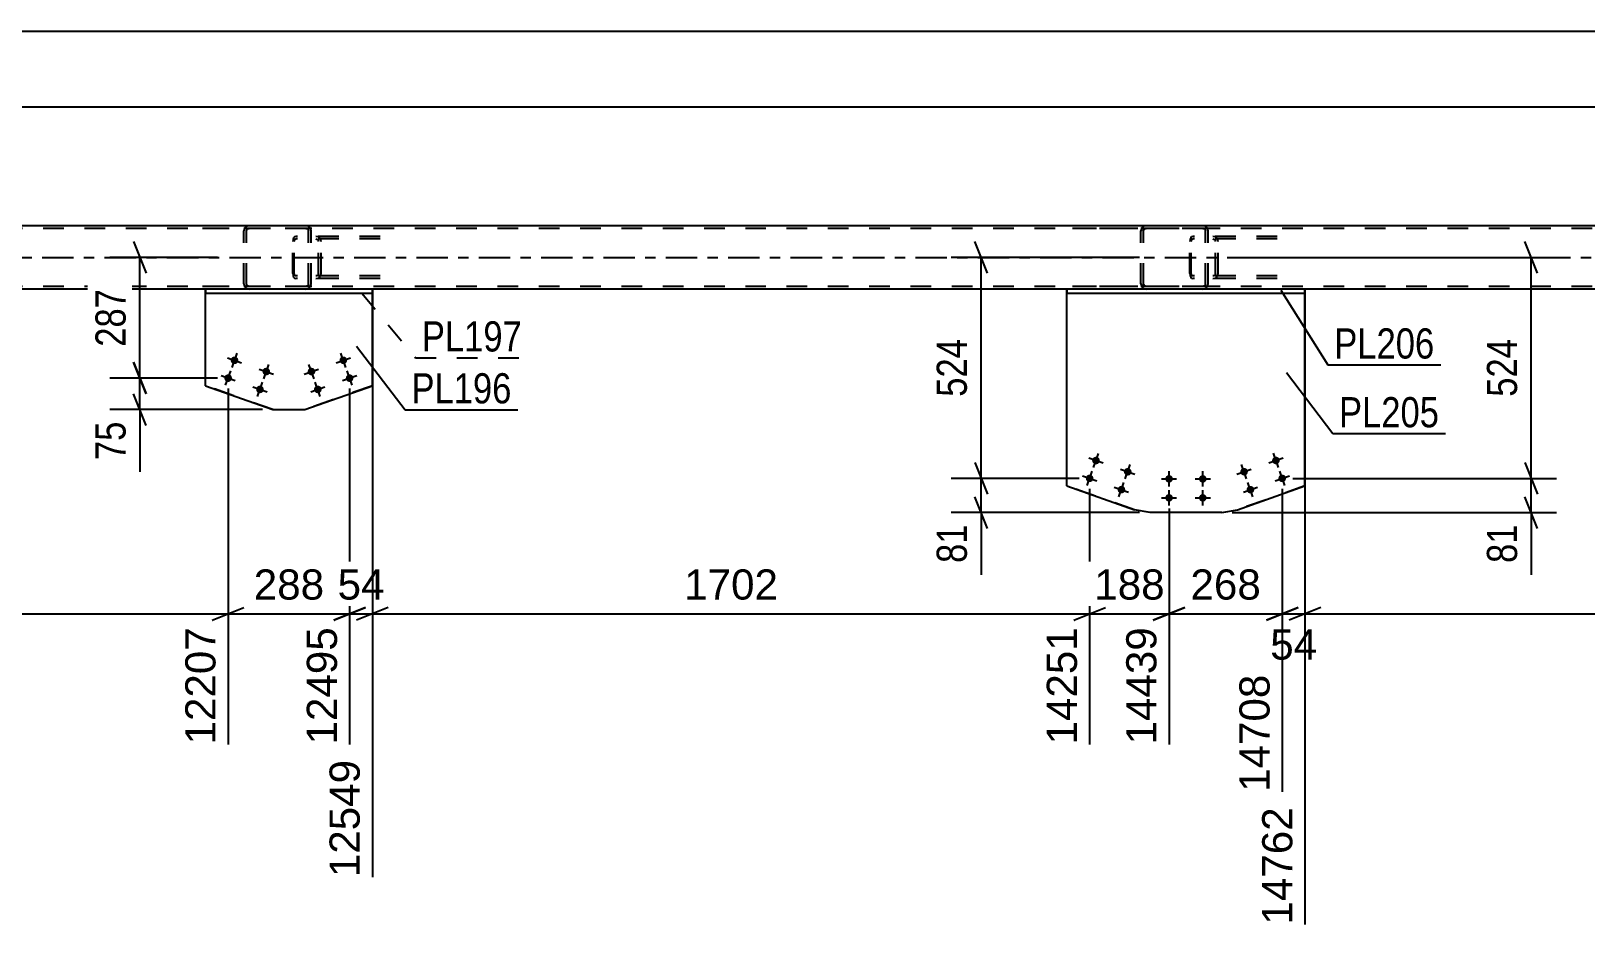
# Model space of a CAD drawing. Header units: millimetres. Extents: x -55 to 786, y -403 to 191.
# Drawn here: x 508.3 to 655.8, y -260.8 to -175.4 of the extents above; entities that cross this region are included whole.
import ezdxf

# ---------------------------------------------------------------- set-up
doc = ezdxf.new("R2010")
doc.units = ezdxf.units.MM
doc.linetypes.add('DXK_LINE_DOT2', pattern=[3.9198, 1.9599, -1.9599])
doc.linetypes.add('DXK_LINE_DOT3', pattern=[5.9187, 2.979, -0.9799, 0.9799, -0.9799])
doc.styles.add('Arial', font='ARIAL.TTF', dxfattribs={"height": 0.2})
doc.styles.add('Arial Narrow', font='ARIALN.TTF', dxfattribs={"height": 0.2})

# ---------------------------------------------------------------- blocks, each defined once
blk = doc.blocks.new('Part-318883748-5203 - 5178')
at = {"color": 2, "linetype": 'Continuous'}
for p, q in [((606.55, -218.59), (606.55, -200.29)), ((629.15, -218.59), (629.15, -200.29)), ((606.55, -218.59), (606.55, -218.59)), ((606.55, -218.59), (612.96, -220.86)), ((622.75, -220.86), (629.15, -218.59)), ((629.15, -218.59), (629.15, -218.59)), ((614.45, -221.12), (612.96, -220.86)), ((614.45, -221.12), (614.45, -221.12)), ((621.25, -221.12), (614.45, -221.12)), ((621.25, -221.12), (622.75, -220.86)), ((621.25, -221.12), (621.25, -221.12)), ((622.75, -220.86), (622.75, -220.86))]:
    blk.add_line(p, q, dxfattribs=at)
at = {"color": 7, "linetype": 'DXK_LINE_DOT2'}
for p, q in [((606.55, -200.29), (629.15, -200.29)), ((606.55, -218.59), (606.55, -200.29)), ((629.15, -200.29), (629.15, -218.59)), ((612.96, -220.86), (606.55, -218.59)), ((629.15, -218.59), (622.75, -220.86)), ((622.75, -220.86), (622.75, -220.86))]:
    blk.add_line(p, q, dxfattribs=at)
blk = doc.blocks.new('Bolt-318883748-5204 - 5178')
at = {"linetype": 'Continuous'}
for points in [[(527.92, -206.66), (527.91, -206.73), (527.88, -206.8), (527.85, -206.87), (527.8, -206.93), (527.74, -206.97), (527.67, -207), (527.59, -207.01), (527.52, -207.01), (527.44, -207), (527.38, -206.97), (527.31, -206.92), (527.26, -206.87), (527.23, -206.8), (527.2, -206.73), (527.2, -206.66), (527.2, -206.58), (527.23, -206.51), (527.27, -206.44), (527.32, -206.39), (527.38, -206.34), (527.45, -206.31), (527.52, -206.3), (527.6, -206.3), (527.67, -206.31), (527.74, -206.35), (527.8, -206.39), (527.85, -206.45), (527.89, -206.51), (527.91, -206.58)], [(527.31, -208.35), (527.31, -208.43), (527.28, -208.5), (527.25, -208.57), (527.19, -208.62), (527.13, -208.67), (527.06, -208.7), (526.99, -208.71), (526.92, -208.71), (526.84, -208.7), (526.77, -208.66), (526.71, -208.62), (526.66, -208.56), (526.63, -208.5), (526.6, -208.43), (526.59, -208.35), (526.6, -208.28), (526.63, -208.21), (526.66, -208.14), (526.71, -208.08), (526.78, -208.04), (526.84, -208.01), (526.92, -207.99), (526.99, -208), (527.07, -208.01), (527.14, -208.04), (527.2, -208.09), (527.25, -208.14), (527.28, -208.21), (527.31, -208.28)], [(530.93, -207.73), (530.92, -207.8), (530.9, -207.87), (530.86, -207.94), (530.81, -207.99), (530.75, -208.04), (530.68, -208.07), (530.61, -208.08), (530.53, -208.08), (530.46, -208.07), (530.39, -208.04), (530.33, -207.99), (530.28, -207.94), (530.24, -207.87), (530.22, -207.8), (530.21, -207.73), (530.22, -207.65), (530.24, -207.58), (530.28, -207.51), (530.33, -207.46), (530.39, -207.41), (530.46, -207.38), (530.54, -207.37), (530.61, -207.37), (530.68, -207.38), (530.75, -207.42), (530.81, -207.46), (530.86, -207.52), (530.9, -207.58), (530.92, -207.65)], [(530.33, -209.42), (530.32, -209.5), (530.3, -209.57), (530.26, -209.64), (530.21, -209.69), (530.15, -209.74), (530.08, -209.77), (530.01, -209.78), (529.93, -209.78), (529.86, -209.76), (529.79, -209.73), (529.73, -209.69), (529.68, -209.63), (529.64, -209.57), (529.62, -209.5), (529.61, -209.42), (529.62, -209.35), (529.64, -209.28), (529.68, -209.21), (529.73, -209.15), (529.79, -209.11), (529.86, -209.08), (529.93, -209.06), (530.01, -209.07), (530.08, -209.08), (530.15, -209.11), (530.21, -209.16), (530.26, -209.21), (530.3, -209.28), (530.32, -209.35)]]:
    blk.add_hatch(color=1, dxfattribs=at).paths.add_polyline_path(points)
at = {"color": 1, "linetype": 'Continuous'}
for p, q in [((526.88, -206.42), (528.23, -206.9)), ((527.32, -207.34), (527.8, -205.98)), ((526.71, -209.03), (527.2, -207.67)), ((529.89, -207.49), (531.25, -207.97)), ((530.33, -208.41), (530.81, -207.05)), ((526.28, -208.11), (527.63, -208.59)), ((529.29, -209.18), (530.65, -209.66)), ((529.73, -210.1), (530.21, -208.74))]:
    blk.add_line(p, q, dxfattribs=at)
blk = doc.blocks.new('Bolt-318883748-5205 - 5178')
at = {"linetype": 'Continuous'}
for points in [[(538.24, -206.66), (538.23, -206.73), (538.21, -206.8), (538.17, -206.87), (538.12, -206.92), (538.06, -206.97), (537.99, -207), (537.92, -207.01), (537.84, -207.01), (537.77, -207), (537.7, -206.97), (537.64, -206.92), (537.59, -206.87), (537.55, -206.8), (537.53, -206.73), (537.52, -206.66), (537.53, -206.58), (537.55, -206.51), (537.59, -206.45), (537.64, -206.39), (537.7, -206.35), (537.77, -206.31), (537.84, -206.3), (537.91, -206.3), (537.99, -206.31), (538.06, -206.34), (538.12, -206.39), (538.17, -206.44), (538.21, -206.51), (538.23, -206.58)], [(535.22, -207.73), (535.21, -207.8), (535.19, -207.87), (535.15, -207.94), (535.1, -207.99), (535.04, -208.04), (534.97, -208.07), (534.9, -208.08), (534.83, -208.08), (534.75, -208.07), (534.68, -208.04), (534.62, -207.99), (534.57, -207.94), (534.53, -207.87), (534.51, -207.8), (534.5, -207.73), (534.51, -207.65), (534.53, -207.58), (534.57, -207.52), (534.62, -207.46), (534.68, -207.42), (534.75, -207.38), (534.82, -207.37), (534.9, -207.37), (534.97, -207.38), (535.04, -207.41), (535.1, -207.46), (535.15, -207.51), (535.19, -207.58), (535.21, -207.65)], [(538.84, -208.35), (538.83, -208.43), (538.81, -208.5), (538.77, -208.56), (538.72, -208.62), (538.66, -208.66), (538.59, -208.7), (538.52, -208.71), (538.44, -208.71), (538.37, -208.7), (538.3, -208.67), (538.24, -208.62), (538.19, -208.57), (538.15, -208.5), (538.13, -208.43), (538.12, -208.35), (538.13, -208.28), (538.15, -208.21), (538.19, -208.14), (538.24, -208.09), (538.3, -208.04), (538.37, -208.01), (538.44, -208), (538.52, -207.99), (538.59, -208.01), (538.66, -208.04), (538.72, -208.08), (538.77, -208.14), (538.81, -208.21), (538.83, -208.28)], [(535.82, -209.42), (535.82, -209.5), (535.79, -209.57), (535.76, -209.63), (535.71, -209.69), (535.65, -209.73), (535.58, -209.77), (535.5, -209.78), (535.43, -209.78), (535.35, -209.77), (535.29, -209.74), (535.22, -209.69), (535.17, -209.64), (535.14, -209.57), (535.11, -209.5), (535.1, -209.42), (535.11, -209.35), (535.13, -209.28), (535.17, -209.21), (535.22, -209.16), (535.28, -209.11), (535.35, -209.08), (535.43, -209.07), (535.5, -209.06), (535.57, -209.08), (535.64, -209.11), (535.7, -209.15), (535.75, -209.21), (535.79, -209.28), (535.82, -209.35)]]:
    blk.add_hatch(color=1, dxfattribs=at).paths.add_polyline_path(points)
at = {"color": 1, "linetype": 'Continuous'}
for p, q in [((537.2, -206.9), (538.56, -206.42)), ((538.12, -207.34), (537.64, -205.98)), ((534.18, -207.97), (535.54, -207.49)), ((535.1, -208.41), (534.62, -207.05)), ((538.72, -209.03), (538.24, -207.67)), ((534.79, -209.66), (536.14, -209.18)), ((535.7, -210.1), (535.22, -208.74)), ((537.8, -208.59), (539.16, -208.11))]:
    blk.add_line(p, q, dxfattribs=at)
blk = doc.blocks.new('Part-318883748-5210 - 5178')
at = {"color": 2, "linetype": 'Continuous'}
for p, q in [((524.79, -209.07), (524.79, -200.29)), ((540.64, -209.07), (540.64, -200.29)), ((524.79, -209.07), (524.79, -209.07)), ((524.79, -209.07), (531.2, -211.34)), ((534.24, -211.34), (540.64, -209.07)), ((540.64, -209.07), (540.64, -209.07)), ((531.2, -211.34), (534.24, -211.34)), ((534.24, -211.34), (534.24, -211.34))]:
    blk.add_line(p, q, dxfattribs=at)
at = {"color": 7, "linetype": 'DXK_LINE_DOT2'}
for p, q in [((524.79, -200.29), (540.64, -200.29)), ((524.79, -209.07), (524.79, -200.29)), ((540.64, -200.29), (540.64, -209.07)), ((531.2, -211.34), (524.79, -209.07)), ((540.64, -209.07), (534.24, -211.34)), ((534.24, -211.34), (534.24, -211.34))]:
    blk.add_line(p, q, dxfattribs=at)
blk = doc.blocks.new('Bolt-318883748-5228 - 5178')
at = {"linetype": 'Continuous'}
for points in [[(609.67, -216.18), (609.67, -216.25), (609.64, -216.32), (609.61, -216.39), (609.55, -216.44), (609.49, -216.49), (609.42, -216.52), (609.35, -216.53), (609.28, -216.53), (609.2, -216.52), (609.13, -216.48), (609.07, -216.44), (609.02, -216.38), (608.99, -216.32), (608.96, -216.25), (608.95, -216.17), (608.96, -216.1), (608.99, -216.03), (609.02, -215.96), (609.07, -215.91), (609.14, -215.86), (609.2, -215.83), (609.28, -215.82), (609.35, -215.82), (609.43, -215.83), (609.5, -215.86), (609.56, -215.91), (609.61, -215.96), (609.64, -216.03), (609.67, -216.1)], [(612.69, -217.24), (612.68, -217.32), (612.66, -217.39), (612.62, -217.46), (612.57, -217.51), (612.51, -217.56), (612.44, -217.59), (612.37, -217.6), (612.29, -217.6), (612.22, -217.59), (612.15, -217.55), (612.09, -217.51), (612.04, -217.45), (612, -217.39), (611.98, -217.32), (611.97, -217.24), (611.98, -217.17), (612, -217.1), (612.04, -217.03), (612.09, -216.98), (612.15, -216.93), (612.22, -216.9), (612.29, -216.89), (612.37, -216.89), (612.44, -216.9), (612.51, -216.93), (612.57, -216.98), (612.62, -217.03), (612.66, -217.1), (612.68, -217.17)], [(609.07, -217.87), (609.06, -217.95), (609.04, -218.02), (609, -218.08), (608.95, -218.14), (608.89, -218.18), (608.82, -218.21), (608.75, -218.23), (608.67, -218.23), (608.6, -218.21), (608.53, -218.18), (608.47, -218.14), (608.42, -218.08), (608.38, -218.02), (608.36, -217.94), (608.35, -217.87), (608.36, -217.79), (608.38, -217.72), (608.42, -217.66), (608.47, -217.6), (608.53, -217.56), (608.6, -217.53), (608.68, -217.51), (608.75, -217.51), (608.83, -217.53), (608.89, -217.56), (608.95, -217.6), (609, -217.66), (609.04, -217.72), (609.07, -217.8)], [(612.09, -218.94), (612.08, -219.02), (612.06, -219.09), (612.02, -219.15), (611.97, -219.21), (611.91, -219.25), (611.84, -219.28), (611.77, -219.3), (611.69, -219.3), (611.62, -219.28), (611.55, -219.25), (611.49, -219.21), (611.44, -219.15), (611.4, -219.09), (611.38, -219.01), (611.37, -218.94), (611.38, -218.86), (611.4, -218.79), (611.44, -218.73), (611.49, -218.67), (611.55, -218.63), (611.62, -218.6), (611.69, -218.58), (611.77, -218.58), (611.84, -218.6), (611.91, -218.63), (611.97, -218.67), (612.02, -218.73), (612.06, -218.79), (612.08, -218.87)]]:
    blk.add_hatch(color=1, dxfattribs=at).paths.add_polyline_path(points)
at = {"color": 1, "linetype": 'Continuous'}
for p, q in [((608.64, -215.93), (609.99, -216.41)), ((609.07, -216.85), (609.56, -215.5)), ((612.09, -217.92), (612.57, -216.56)), ((608.03, -217.63), (609.39, -218.11)), ((608.47, -218.55), (608.95, -217.19)), ((611.49, -219.62), (611.97, -218.26)), ((611.65, -217), (613.01, -217.48)), ((611.05, -218.7), (612.41, -219.18))]:
    blk.add_line(p, q, dxfattribs=at)
blk = doc.blocks.new('Part-318883748-5294 - 5178')
at = {"color": 2, "linetype": 'Continuous'}
for p, q in [((719.11, -193.89), (53.57, -193.89)), ((524.79, -199.89), (458.89, -199.89)), ((606.55, -199.89), (540.64, -199.89)), ((695.19, -199.89), (629.15, -199.89))]:
    blk.add_line(p, q, dxfattribs=at)
at = {"color": 7, "linetype": 'DXK_LINE_DOT2'}
for p, q in [((719.11, -194.13), (53.57, -194.13)), ((719.11, -199.65), (53.57, -199.65)), ((540.64, -199.89), (524.79, -199.89)), ((629.15, -199.89), (606.55, -199.89))]:
    blk.add_line(p, q, dxfattribs=at)
at = {"color": 7, "linetype": 'DXK_LINE_DOT3'}
blk.add_line((53.57, -196.89), (719.11, -196.89), dxfattribs=at)
blk = doc.blocks.new('Part-318883748-5273 - 5178')
at = {"color": 7, "linetype": 'DXK_LINE_DOT2'}
for p, q in [((534.32, -193.89), (521.96, -193.89)), ((534.32, -194.13), (521.96, -194.13)), ((528.48, -194.19), (528.44, -194.37)), ((528.44, -199.41), (528.44, -194.37)), ((528.7, -194.37), (528.72, -194.28)), ((528.7, -199.41), (528.7, -194.37)), ((528.72, -194.28), (528.77, -194.2)), ((528.96, -193.89), (528.76, -193.93)), ((528.77, -194.2), (528.86, -194.15)), ((528.86, -194.15), (528.96, -194.13)), ((534.51, -193.93), (534.32, -193.89)), ((534.32, -194.13), (534.42, -194.15)), ((534.42, -194.15), (534.5, -194.2)), ((534.5, -194.2), (534.55, -194.28)), ((534.55, -194.28), (534.57, -194.37)), ((534.57, -199.41), (534.57, -194.37)), ((534.83, -194.37), (534.79, -194.19)), ((534.83, -199.41), (534.83, -194.37)), ((534.32, -199.65), (521.96, -199.65)), ((534.32, -199.89), (521.96, -199.89)), ((528.44, -199.41), (528.48, -199.6)), ((528.72, -199.5), (528.7, -199.41)), ((528.77, -199.58), (528.72, -199.5)), ((528.76, -199.86), (528.96, -199.89)), ((528.86, -199.63), (528.77, -199.58)), ((528.96, -199.65), (528.86, -199.63)), ((534.42, -199.63), (534.32, -199.65)), ((534.32, -199.89), (534.51, -199.86)), ((534.5, -199.58), (534.42, -199.63)), ((534.55, -199.5), (534.5, -199.58)), ((534.57, -199.41), (534.55, -199.5)), ((534.79, -199.6), (534.83, -199.41))]:
    blk.add_line(p, q, dxfattribs=at)
for centre, start, end in [((528.94, -194.39), 110.7583, 155.68), ((534.34, -194.39), 24.32, 69.2417), ((528.94, -199.39), 204.32, 249.2417), ((534.34, -199.39), 290.7583, 335.68)]:
    blk.add_arc(centre, 0.496, start, end, dxfattribs=at)
blk = doc.blocks.new('Bolt-318883748-5316 - 5178')
at = {"linetype": 'Continuous'}
for points in [[(623.73, -217.24), (623.72, -217.32), (623.7, -217.39), (623.66, -217.45), (623.61, -217.51), (623.55, -217.55), (623.48, -217.58), (623.41, -217.6), (623.34, -217.6), (623.26, -217.58), (623.19, -217.55), (623.13, -217.51), (623.08, -217.45), (623.04, -217.39), (623.02, -217.32), (623.01, -217.24), (623.02, -217.17), (623.04, -217.1), (623.08, -217.03), (623.13, -216.97), (623.19, -216.93), (623.26, -216.9), (623.33, -216.88), (623.41, -216.88), (623.48, -216.9), (623.55, -216.93), (623.61, -216.97), (623.66, -217.03), (623.7, -217.09), (623.72, -217.17)], [(626.75, -216.17), (626.74, -216.25), (626.72, -216.32), (626.68, -216.38), (626.63, -216.44), (626.57, -216.48), (626.5, -216.51), (626.43, -216.53), (626.35, -216.53), (626.28, -216.51), (626.21, -216.48), (626.15, -216.44), (626.1, -216.38), (626.06, -216.32), (626.04, -216.25), (626.03, -216.17), (626.04, -216.1), (626.06, -216.03), (626.1, -215.96), (626.15, -215.91), (626.21, -215.86), (626.28, -215.83), (626.35, -215.81), (626.42, -215.81), (626.5, -215.83), (626.57, -215.86), (626.63, -215.9), (626.68, -215.96), (626.72, -216.02), (626.74, -216.1)], [(627.35, -217.87), (627.34, -217.94), (627.32, -218.01), (627.28, -218.08), (627.23, -218.14), (627.17, -218.18), (627.1, -218.21), (627.03, -218.23), (626.95, -218.23), (626.88, -218.21), (626.81, -218.18), (626.75, -218.14), (626.7, -218.08), (626.66, -218.02), (626.64, -217.94), (626.63, -217.87), (626.64, -217.79), (626.66, -217.72), (626.7, -217.66), (626.75, -217.6), (626.81, -217.56), (626.88, -217.53), (626.95, -217.51), (627.03, -217.51), (627.1, -217.53), (627.17, -217.56), (627.23, -217.6), (627.28, -217.66), (627.32, -217.72), (627.34, -217.79)], [(624.33, -218.94), (624.33, -219.01), (624.3, -219.08), (624.27, -219.15), (624.22, -219.2), (624.15, -219.25), (624.09, -219.28), (624.01, -219.3), (623.94, -219.3), (623.86, -219.28), (623.79, -219.25), (623.73, -219.21), (623.68, -219.15), (623.65, -219.09), (623.62, -219.01), (623.61, -218.94), (623.62, -218.86), (623.64, -218.79), (623.68, -218.73), (623.73, -218.67), (623.79, -218.63), (623.86, -218.6), (623.93, -218.58), (624.01, -218.58), (624.08, -218.6), (624.15, -218.63), (624.21, -218.67), (624.26, -218.73), (624.3, -218.79), (624.33, -218.86)]]:
    blk.add_hatch(color=1, dxfattribs=at).paths.add_polyline_path(points)
at = {"color": 1, "linetype": 'Continuous'}
for p, q in [((623.61, -217.92), (623.13, -216.56)), ((625.71, -216.41), (627.07, -215.93)), ((626.63, -216.85), (626.15, -215.49)), ((622.69, -217.48), (624.05, -217)), ((624.21, -219.62), (623.73, -218.26)), ((626.31, -218.11), (627.67, -217.63)), ((627.23, -218.55), (626.75, -217.19)), ((623.3, -219.18), (624.65, -218.7))]:
    blk.add_line(p, q, dxfattribs=at)
blk = doc.blocks.new('Part-318883748-5369 - 5178')
at = {"color": 2, "linetype": 'Continuous'}
for p, q in [((606.55, -200.29), (606.55, -199.89)), ((606.55, -199.89), (606.55, -199.89)), ((629.15, -199.89), (606.55, -199.89)), ((606.55, -200.29), (606.55, -200.29)), ((606.55, -200.29), (629.15, -200.29)), ((629.15, -199.89), (629.15, -200.29))]:
    blk.add_line(p, q, dxfattribs=at)
at = {"color": 7, "linetype": 'DXK_LINE_DOT2'}
for p, q in [((606.55, -199.89), (606.55, -200.29)), ((629.15, -199.89), (629.15, -199.89)), ((629.15, -200.29), (629.15, -199.89)), ((629.15, -200.29), (629.15, -200.29))]:
    blk.add_line(p, q, dxfattribs=at)
blk = doc.blocks.new('Part-318883748-5401 - 5178')
at = {"color": 2, "linetype": 'Continuous'}
for p, q in [((524.79, -200.29), (524.79, -199.89)), ((524.79, -199.89), (524.79, -199.89)), ((540.64, -199.89), (524.79, -199.89)), ((524.79, -200.29), (524.79, -200.29)), ((524.79, -200.29), (540.64, -200.29)), ((540.64, -199.89), (540.64, -200.29))]:
    blk.add_line(p, q, dxfattribs=at)
at = {"color": 7, "linetype": 'DXK_LINE_DOT2'}
for p, q in [((524.79, -199.89), (524.79, -200.29)), ((540.64, -199.89), (540.64, -199.89)), ((540.64, -200.29), (540.64, -199.89)), ((540.64, -200.29), (540.64, -200.29))]:
    blk.add_line(p, q, dxfattribs=at)
blk = doc.blocks.new('Bolt-318883748-5411 - 5178')
at = {"linetype": 'Continuous'}
for points in [[(616.61, -217.92), (616.6, -217.99), (616.58, -218.06), (616.54, -218.13), (616.49, -218.19), (616.43, -218.23), (616.36, -218.26), (616.29, -218.28), (616.21, -218.28), (616.14, -218.26), (616.07, -218.23), (616.01, -218.19), (615.96, -218.13), (615.92, -218.06), (615.9, -217.99), (615.89, -217.92), (615.9, -217.84), (615.92, -217.77), (615.96, -217.71), (616.01, -217.65), (616.07, -217.61), (616.14, -217.58), (616.21, -217.56), (616.29, -217.56), (616.36, -217.58), (616.43, -217.61), (616.49, -217.65), (616.54, -217.71), (616.58, -217.77), (616.6, -217.84)], [(619.81, -217.92), (619.8, -217.99), (619.78, -218.06), (619.74, -218.13), (619.69, -218.19), (619.63, -218.23), (619.56, -218.26), (619.49, -218.28), (619.41, -218.28), (619.34, -218.26), (619.27, -218.23), (619.21, -218.19), (619.16, -218.13), (619.12, -218.06), (619.1, -217.99), (619.09, -217.92), (619.1, -217.84), (619.12, -217.77), (619.16, -217.71), (619.21, -217.65), (619.27, -217.61), (619.34, -217.58), (619.41, -217.56), (619.49, -217.56), (619.56, -217.58), (619.63, -217.61), (619.69, -217.65), (619.74, -217.71), (619.78, -217.77), (619.8, -217.84)], [(616.61, -219.72), (616.6, -219.79), (616.58, -219.86), (616.54, -219.93), (616.49, -219.99), (616.43, -220.03), (616.36, -220.06), (616.29, -220.08), (616.21, -220.08), (616.14, -220.06), (616.07, -220.03), (616.01, -219.99), (615.96, -219.93), (615.92, -219.86), (615.9, -219.79), (615.89, -219.72), (615.9, -219.64), (615.92, -219.57), (615.96, -219.51), (616.01, -219.45), (616.07, -219.41), (616.14, -219.38), (616.21, -219.36), (616.29, -219.36), (616.36, -219.38), (616.43, -219.41), (616.49, -219.45), (616.54, -219.51), (616.58, -219.57), (616.6, -219.64)], [(619.81, -219.72), (619.8, -219.79), (619.78, -219.86), (619.74, -219.93), (619.69, -219.99), (619.63, -220.03), (619.56, -220.06), (619.49, -220.08), (619.41, -220.08), (619.34, -220.06), (619.27, -220.03), (619.21, -219.99), (619.16, -219.93), (619.12, -219.86), (619.1, -219.79), (619.09, -219.72), (619.1, -219.64), (619.12, -219.57), (619.16, -219.51), (619.21, -219.45), (619.27, -219.41), (619.34, -219.38), (619.41, -219.36), (619.49, -219.36), (619.56, -219.38), (619.63, -219.41), (619.69, -219.45), (619.74, -219.51), (619.78, -219.57), (619.8, -219.64)]]:
    blk.add_hatch(color=1, dxfattribs=at).paths.add_polyline_path(points)
at = {"color": 1, "linetype": 'Continuous'}
for p, q in [((615.53, -217.92), (616.97, -217.92)), ((616.25, -218.64), (616.25, -217.2)), ((618.73, -217.92), (620.17, -217.92)), ((619.45, -218.64), (619.45, -217.2)), ((615.53, -219.72), (616.97, -219.72)), ((616.25, -220.44), (616.25, -219)), ((618.73, -219.72), (620.17, -219.72)), ((619.45, -220.44), (619.45, -219))]:
    blk.add_line(p, q, dxfattribs=at)
blk = doc.blocks.new('Part-318883748-5434 - 5178')
at = {"color": 7, "linetype": 'DXK_LINE_DOT2'}
for p, q in [((619.45, -193.89), (607.1, -193.89)), ((619.45, -194.13), (607.1, -194.13)), ((613.62, -194.19), (613.58, -194.37)), ((613.58, -199.41), (613.58, -194.37)), ((613.83, -194.37), (613.85, -194.28)), ((613.83, -199.41), (613.83, -194.37)), ((613.85, -194.28), (613.91, -194.2)), ((614.09, -193.89), (613.89, -193.93)), ((613.91, -194.2), (613.99, -194.15)), ((613.99, -194.15), (614.09, -194.13)), ((619.65, -193.93), (619.45, -193.89)), ((619.45, -194.13), (619.55, -194.15)), ((619.55, -194.15), (619.63, -194.2)), ((619.63, -194.2), (619.69, -194.28)), ((619.69, -194.28), (619.71, -194.37)), ((619.71, -199.41), (619.71, -194.37)), ((619.96, -194.37), (619.92, -194.19)), ((619.96, -199.41), (619.96, -194.37)), ((619.45, -199.65), (607.1, -199.65)), ((619.45, -199.89), (607.1, -199.89)), ((613.58, -199.41), (613.62, -199.6)), ((613.85, -199.5), (613.83, -199.41)), ((613.91, -199.58), (613.85, -199.5)), ((613.89, -199.86), (614.09, -199.89)), ((613.99, -199.63), (613.91, -199.58)), ((614.09, -199.65), (613.99, -199.63)), ((619.55, -199.63), (619.45, -199.65)), ((619.45, -199.89), (619.65, -199.86)), ((619.63, -199.58), (619.55, -199.63)), ((619.69, -199.5), (619.63, -199.58)), ((619.71, -199.41), (619.69, -199.5)), ((619.92, -199.6), (619.96, -199.41))]:
    blk.add_line(p, q, dxfattribs=at)
for centre, start, end in [((614.07, -194.39), 110.7583, 155.68), ((619.47, -194.39), 24.32, 69.2417), ((614.07, -199.39), 204.32, 249.2417), ((619.47, -199.39), 290.7583, 335.68)]:
    blk.add_arc(centre, 0.496, start, end, dxfattribs=at)
blk = doc.blocks.new('Part-318883748-5445 - 5178')
at = {"color": 7, "linetype": 'DXK_LINE_DOT2'}
for p, q in [((618.25, -195.19), (618.23, -195.37)), ((618.23, -198.41), (618.23, -195.37)), ((618.31, -195.03), (618.25, -195.19)), ((618.39, -194.93), (618.31, -195.03)), ((618.36, -195.37), (618.37, -195.28)), ((618.36, -198.41), (618.36, -195.37)), ((618.37, -195.28), (618.4, -195.2)), ((618.5, -194.89), (618.39, -194.93)), ((618.4, -195.2), (618.45, -195.15)), ((618.45, -195.15), (618.5, -195.13)), ((626.5, -194.89), (618.5, -194.89)), ((626.5, -195.13), (618.5, -195.13)), ((619.96, -195.13), (619.96, -194.89)), ((620.6, -194.93), (620.41, -194.89)), ((620.41, -195.13), (620.51, -195.15)), ((620.51, -195.15), (620.59, -195.2)), ((620.59, -195.2), (620.64, -195.28)), ((620.64, -195.28), (620.66, -195.37)), ((620.66, -198.41), (620.66, -195.37)), ((620.91, -195.37), (620.87, -195.19)), ((620.91, -198.41), (620.91, -195.37)), ((618.23, -198.41), (618.25, -198.6)), ((618.25, -198.6), (618.31, -198.75)), ((618.31, -198.75), (618.39, -198.86)), ((618.37, -198.5), (618.36, -198.41)), ((618.4, -198.58), (618.37, -198.5)), ((618.39, -198.86), (618.5, -198.89)), ((618.45, -198.63), (618.4, -198.58)), ((618.5, -198.65), (618.45, -198.63)), ((626.5, -198.65), (618.5, -198.65)), ((626.5, -198.89), (618.5, -198.89)), ((619.96, -198.89), (619.96, -198.65)), ((620.51, -198.63), (620.41, -198.65)), ((620.41, -198.89), (620.6, -198.86)), ((620.59, -198.58), (620.51, -198.63)), ((620.64, -198.5), (620.59, -198.58)), ((620.66, -198.41), (620.64, -198.5)), ((620.87, -198.6), (620.91, -198.41))]:
    blk.add_line(p, q, dxfattribs=at)
for centre, start, end in [((620.42, -195.39), 23.8951, 68.8487), ((620.42, -198.4), 291.1513, 336.1049)]:
    blk.add_arc(centre, 0.492, start, end, dxfattribs=at)
blk = doc.blocks.new('Part-318883748-5472 - 5178')
at = {"color": 7, "linetype": 'DXK_LINE_DOT2'}
for p, q in [((533.11, -195.19), (533.09, -195.37)), ((533.09, -198.41), (533.09, -195.37)), ((533.17, -195.03), (533.11, -195.19)), ((533.26, -194.93), (533.17, -195.03)), ((533.23, -195.37), (533.24, -195.28)), ((533.23, -198.41), (533.23, -195.37)), ((533.24, -195.28), (533.27, -195.2)), ((533.36, -194.89), (533.26, -194.93)), ((533.27, -195.2), (533.31, -195.15)), ((533.31, -195.15), (533.36, -195.13)), ((541.37, -194.89), (533.36, -194.89)), ((541.37, -195.13), (533.36, -195.13)), ((534.83, -195.13), (534.83, -194.89)), ((535.47, -194.93), (535.27, -194.89)), ((535.27, -195.13), (535.37, -195.15)), ((535.37, -195.15), (535.45, -195.2)), ((535.45, -195.2), (535.51, -195.28)), ((535.51, -195.28), (535.53, -195.37)), ((535.53, -198.41), (535.53, -195.37)), ((535.78, -195.37), (535.74, -195.19)), ((535.78, -198.41), (535.78, -195.37)), ((533.09, -198.41), (533.11, -198.6)), ((533.11, -198.6), (533.17, -198.75)), ((533.17, -198.75), (533.26, -198.86)), ((533.24, -198.5), (533.23, -198.41)), ((533.27, -198.58), (533.24, -198.5)), ((533.26, -198.86), (533.36, -198.89)), ((533.31, -198.63), (533.27, -198.58)), ((533.36, -198.65), (533.31, -198.63)), ((541.37, -198.65), (533.36, -198.65)), ((541.37, -198.89), (533.36, -198.89)), ((534.83, -198.89), (534.83, -198.65)), ((535.37, -198.63), (535.27, -198.65)), ((535.27, -198.89), (535.47, -198.86)), ((535.45, -198.58), (535.37, -198.63)), ((535.51, -198.5), (535.45, -198.58)), ((535.53, -198.41), (535.51, -198.5)), ((535.74, -198.6), (535.78, -198.41))]:
    blk.add_line(p, q, dxfattribs=at)
for centre, start, end in [((535.29, -195.39), 23.8951, 68.8487), ((535.29, -198.4), 291.1513, 336.1049)]:
    blk.add_arc(centre, 0.492, start, end, dxfattribs=at)
blk = doc.blocks.new('StraightDimension-318883748-11096 - 5178')
at = {"color": 7, "linetype": 'Continuous'}
for p, q in [((599.01, -198.39), (597.81, -195.39)), ((613.45, -196.89), (595.56, -196.89)), ((598.41, -217.87), (598.41, -196.89)), ((597.81, -216.37), (599.01, -219.37)), ((607.71, -217.87), (595.56, -217.87))]:
    blk.add_line(p, q, dxfattribs=at)
at = {"color": 0}
blk.add_wipeout([(597.66, -204.04), (593.46, -204.04), (593.46, -210.72), (597.66, -210.72)], dxfattribs=at)
at = {"color": 3, "style": 'Arial Narrow'}
blk.add_text('524', height=2.863, rotation=90.0002, dxfattribs=at).set_placement((597.06, -210.12))
blk = doc.blocks.new('StraightDimension-318883748-5776 - 5178')
at = {"color": 7, "linetype": 'Continuous'}
for p, q in [((629.15, -201.29), (629.15, -260.24)), ((626.99, -218.87), (626.99, -247.64)), ((625.49, -231.33), (628.49, -230.13)), ((630.65, -230.13), (627.65, -231.33)), ((626.99, -230.73), (629.15, -230.73))]:
    blk.add_line(p, q, dxfattribs=at)
at = {"color": 0}
blk.add_wipeout([(630.9, -235.68), (630.9, -231.48), (625.25, -231.48), (625.25, -235.68)], dxfattribs=at)
at = {"color": 0, "linetype": 'Continuous'}
blk.add_wipeout([(628.55, -248.53), (624.35, -248.53), (624.35, -260.84), (628.55, -260.84)], dxfattribs=at)
at = {"color": 3, "style": 'Arial'}
blk.add_text('54', height=2.865, dxfattribs=at).set_placement((625.85, -235.08))
at = {"color": 3, "linetype": 'Continuous', "style": 'Arial'}
blk.add_text('14762', height=2.865, rotation=90.0002, dxfattribs=at).set_placement((627.95, -260.24))
blk = doc.blocks.new('StraightDimension-318883748-5525 - 5178')
at = {"color": 7, "linetype": 'Continuous'}
blk.add_line((40.67, -175.4), (732.01, -175.4), dxfattribs=at)
blk = doc.blocks.new('StraightDimension-318883748-5553 - 5178')
at = {"color": 7, "linetype": 'Continuous'}
blk.add_line((41.47, -182.59), (731.21, -182.59), dxfattribs=at)
blk = doc.blocks.new('StraightDimension-318883748-5728 - 5178')
at = {"color": 7, "linetype": 'Continuous'}
for p, q in [((458.89, -201.09), (458.89, -260.24)), ((526.95, -209.35), (526.95, -243.14)), ((460.39, -230.13), (457.39, -231.33)), ((525.45, -231.33), (528.45, -230.13)), ((458.89, -230.73), (526.95, -230.73))]:
    blk.add_line(p, q, dxfattribs=at)
at = {"color": 0}
blk.add_wipeout([(497.97, -229.98), (497.97, -225.78), (487.87, -225.78), (487.87, -229.98)], dxfattribs=at)
at = {"color": 3, "style": 'Arial'}
blk.add_text('1702', height=2.865, dxfattribs=at).set_placement((488.47, -229.38))
at = {"color": 0, "linetype": 'Continuous'}
blk.add_wipeout([(526.35, -231.43), (522.15, -231.43), (522.15, -243.74), (526.35, -243.74)], dxfattribs=at)
at = {"color": 3, "linetype": 'Continuous', "style": 'Arial'}
blk.add_text('12207', height=2.865, rotation=90.0002, dxfattribs=at).set_placement((525.75, -243.14))
blk = doc.blocks.new('StraightDimension-318883748-5735 - 5178')
at = {"color": 7, "linetype": 'Continuous'}
for p, q in [((526.95, -209.35), (526.95, -243.14)), ((538.48, -209.35), (538.48, -243.14)), ((525.45, -231.33), (528.45, -230.13)), ((539.98, -230.13), (536.98, -231.33)), ((526.95, -230.73), (538.48, -230.73))]:
    blk.add_line(p, q, dxfattribs=at)
at = {"color": 0}
blk.add_wipeout([(536.65, -229.98), (536.65, -225.78), (528.78, -225.78), (528.78, -229.98)], dxfattribs=at)
at = {"color": 0, "linetype": 'Continuous'}
blk.add_wipeout([(537.88, -231.43), (533.68, -231.43), (533.68, -243.74), (537.88, -243.74)], dxfattribs=at)
at = {"color": 3, "style": 'Arial'}
blk.add_text('288', height=2.865, dxfattribs=at).set_placement((529.38, -229.38))
at = {"color": 3, "linetype": 'Continuous', "style": 'Arial'}
blk.add_text('12495', height=2.865, rotation=90.0002, dxfattribs=at).set_placement((537.28, -243.14))
blk = doc.blocks.new('StraightDimension-318883748-5744 - 5178')
at = {"color": 7, "linetype": 'Continuous'}
for p, q in [((540.64, -201.29), (540.64, -255.74)), ((538.48, -209.35), (538.48, -243.14)), ((536.98, -231.33), (539.98, -230.13)), ((542.14, -230.13), (539.14, -231.33)), ((538.48, -230.73), (540.64, -230.73))]:
    blk.add_line(p, q, dxfattribs=at)
at = {"color": 0}
blk.add_wipeout([(542.39, -229.98), (542.39, -225.78), (536.74, -225.78), (536.74, -229.98)], dxfattribs=at)
at = {"color": 0, "linetype": 'Continuous'}
blk.add_wipeout([(540.04, -244.03), (535.84, -244.03), (535.84, -256.34), (540.04, -256.34)], dxfattribs=at)
at = {"color": 3, "style": 'Arial'}
blk.add_text('54', height=2.865, dxfattribs=at).set_placement((537.34, -229.38))
at = {"color": 3, "linetype": 'Continuous', "style": 'Arial'}
blk.add_text('12549', height=2.865, rotation=90.0002, dxfattribs=at).set_placement((539.44, -255.74))
blk = doc.blocks.new('StraightDimension-318883748-5751 - 5178')
at = {"color": 7, "linetype": 'Continuous'}
for p, q in [((540.64, -201.29), (540.64, -255.74)), ((608.71, -218.87), (608.71, -243.14)), ((542.14, -230.13), (539.14, -231.33)), ((607.21, -231.33), (610.21, -230.13)), ((540.64, -230.73), (608.71, -230.73))]:
    blk.add_line(p, q, dxfattribs=at)
at = {"color": 0}
blk.add_wipeout([(579.73, -229.98), (579.73, -225.78), (569.63, -225.78), (569.63, -229.98)], dxfattribs=at)
at = {"color": 3, "style": 'Arial'}
blk.add_text('1702', height=2.865, dxfattribs=at).set_placement((570.23, -229.38))
at = {"color": 0, "linetype": 'Continuous'}
blk.add_wipeout([(608.11, -231.43), (603.91, -231.43), (603.91, -243.74), (608.11, -243.74)], dxfattribs=at)
at = {"color": 3, "linetype": 'Continuous', "style": 'Arial'}
blk.add_text('14251', height=2.865, rotation=90.0002, dxfattribs=at).set_placement((607.51, -243.14))
blk = doc.blocks.new('StraightDimension-318883748-5758 - 5178')
at = {"color": 7, "linetype": 'Continuous'}
for p, q in [((608.71, -218.87), (608.71, -243.14)), ((616.25, -220.72), (616.25, -243.14)), ((607.21, -231.33), (610.21, -230.13)), ((617.75, -230.13), (614.75, -231.33)), ((608.71, -230.73), (616.25, -230.73))]:
    blk.add_line(p, q, dxfattribs=at)
at = {"color": 0}
blk.add_wipeout([(616.42, -229.98), (616.42, -225.78), (608.55, -225.78), (608.55, -229.98)], dxfattribs=at)
at = {"color": 0, "linetype": 'Continuous'}
blk.add_wipeout([(615.65, -231.43), (611.45, -231.43), (611.45, -243.74), (615.65, -243.74)], dxfattribs=at)
at = {"color": 3, "style": 'Arial'}
blk.add_text('188', height=2.865, dxfattribs=at).set_placement((609.15, -229.38))
at = {"color": 3, "linetype": 'Continuous', "style": 'Arial'}
blk.add_text('14439', height=2.865, rotation=90.0002, dxfattribs=at).set_placement((615.05, -243.14))
blk = doc.blocks.new('StraightDimension-318883748-5767 - 5178')
at = {"color": 7, "linetype": 'Continuous'}
for p, q in [((626.99, -218.87), (626.99, -247.64)), ((616.25, -220.72), (616.25, -243.14)), ((614.75, -231.33), (617.75, -230.13)), ((628.49, -230.13), (625.49, -231.33)), ((616.25, -230.73), (626.99, -230.73))]:
    blk.add_line(p, q, dxfattribs=at)
at = {"color": 0}
blk.add_wipeout([(625.56, -229.98), (625.56, -225.78), (617.68, -225.78), (617.68, -229.98)], dxfattribs=at)
at = {"color": 0, "linetype": 'Continuous'}
blk.add_wipeout([(626.39, -235.93), (622.19, -235.93), (622.19, -248.24), (626.39, -248.24)], dxfattribs=at)
at = {"color": 3, "style": 'Arial'}
blk.add_text('268', height=2.865, dxfattribs=at).set_placement((618.28, -229.38))
at = {"color": 3, "linetype": 'Continuous', "style": 'Arial'}
blk.add_text('14708', height=2.865, rotation=90.0002, dxfattribs=at).set_placement((625.79, -247.64))
blk = doc.blocks.new('StraightDimension-318883748-5783 - 5178')
at = {"color": 7, "linetype": 'Continuous'}
for p, q in [((629.15, -201.29), (629.15, -260.24)), ((697.36, -208.97), (697.36, -243.14)), ((630.65, -230.13), (627.65, -231.33)), ((695.86, -231.33), (698.86, -230.13)), ((629.15, -230.73), (697.36, -230.73))]:
    blk.add_line(p, q, dxfattribs=at)
at = {"color": 0}
blk.add_wipeout([(668.3, -229.98), (668.3, -225.78), (658.21, -225.78), (658.21, -229.98)], dxfattribs=at)
at = {"color": 3, "style": 'Arial'}
blk.add_text('1705', height=2.865, dxfattribs=at).set_placement((658.81, -229.38))
at = {"color": 0, "linetype": 'Continuous'}
blk.add_wipeout([(696.76, -231.43), (692.56, -231.43), (692.56, -243.74), (696.76, -243.74)], dxfattribs=at)
at = {"color": 3, "linetype": 'Continuous', "style": 'Arial'}
blk.add_text('16467', height=2.865, rotation=90.0002, dxfattribs=at).set_placement((696.16, -243.14))
blk = doc.blocks.new('StraightDimension-318883748-11069 - 5178')
at = {"color": 7, "linetype": 'Continuous'}
for p, q in [((517.97, -195.39), (519.17, -198.39)), ((525.95, -196.89), (515.72, -196.89)), ((518.57, -208.35), (518.57, -196.89)), ((519.17, -209.85), (517.97, -206.85)), ((525.95, -208.35), (515.72, -208.35))]:
    blk.add_line(p, q, dxfattribs=at)
at = {"color": 0}
blk.add_wipeout([(517.82, -199.28), (513.62, -199.28), (513.62, -205.97), (517.82, -205.97)], dxfattribs=at)
at = {"color": 3, "style": 'Arial Narrow'}
blk.add_text('287', height=2.863, rotation=90.0002, dxfattribs=at).set_placement((517.22, -205.37))
blk = doc.blocks.new('StraightDimension-318883748-11070 - 5178')
at = {"color": 7, "linetype": 'Continuous'}
for p, q in [((517.97, -206.85), (519.17, -209.85)), ((525.95, -208.35), (515.72, -208.35)), ((518.57, -211.34), (518.57, -208.35)), ((519.17, -212.84), (517.97, -209.84)), ((530.2, -211.34), (515.72, -211.34)), ((518.57, -211.34), (518.57, -217.25)), ((518.57, -211.34), (518.57, -217.25))]:
    blk.add_line(p, q, dxfattribs=at)
at = {"color": 0}
blk.add_wipeout([(517.82, -211.87), (513.62, -211.87), (513.62, -216.73), (517.82, -216.73)], dxfattribs=at)
at = {"color": 3, "style": 'Arial Narrow'}
blk.add_text('75', height=2.863, rotation=90.0002, dxfattribs=at).set_placement((517.22, -216.13))
blk = doc.blocks.new('StraightDimension-318883748-11097 - 5178')
at = {"color": 7, "linetype": 'Continuous'}
for p, q in [((597.81, -216.37), (599.01, -219.37)), ((607.71, -217.87), (595.56, -217.87)), ((598.41, -221.12), (598.41, -217.87)), ((599.01, -222.62), (597.81, -219.62)), ((613.45, -221.12), (595.56, -221.12)), ((598.41, -221.12), (598.41, -227.02)), ((598.41, -221.12), (598.41, -227.02))]:
    blk.add_line(p, q, dxfattribs=at)
at = {"color": 0}
blk.add_wipeout([(597.66, -221.64), (593.46, -221.64), (593.46, -226.5), (597.66, -226.5)], dxfattribs=at)
at = {"color": 3, "style": 'Arial Narrow'}
blk.add_text('81', height=2.863, rotation=90.0002, dxfattribs=at).set_placement((597.06, -225.9))
blk = doc.blocks.new('StraightDimension-318883748-11124 - 5178')
at = {"color": 7, "linetype": 'Continuous'}
for p, q in [((651.23, -198.39), (650.03, -195.39)), ((622.25, -196.89), (653.03, -196.89)), ((650.63, -217.87), (650.63, -196.89)), ((650.03, -216.37), (651.23, -219.37)), ((627.99, -217.87), (653.03, -217.87))]:
    blk.add_line(p, q, dxfattribs=at)
at = {"color": 0}
blk.add_wipeout([(649.88, -204.04), (645.68, -204.04), (645.68, -210.72), (649.88, -210.72)], dxfattribs=at)
at = {"color": 3, "style": 'Arial Narrow'}
blk.add_text('524', height=2.863, rotation=90.0002, dxfattribs=at).set_placement((649.28, -210.12))
blk = doc.blocks.new('StraightDimension-318883748-11125 - 5178')
at = {"color": 7, "linetype": 'Continuous'}
for p, q in [((650.03, -216.37), (651.23, -219.37)), ((627.99, -217.87), (653.03, -217.87)), ((650.63, -221.12), (650.63, -217.87)), ((651.23, -222.62), (650.03, -219.62)), ((622.25, -221.12), (653.03, -221.12)), ((650.63, -221.12), (650.63, -227.02)), ((650.63, -221.12), (650.63, -227.02))]:
    blk.add_line(p, q, dxfattribs=at)
at = {"color": 0}
blk.add_wipeout([(649.88, -221.64), (645.68, -221.64), (645.68, -226.5), (649.88, -226.5)], dxfattribs=at)
at = {"color": 3, "style": 'Arial Narrow'}
blk.add_text('81', height=2.863, rotation=90.0002, dxfattribs=at).set_placement((649.28, -225.9))
blk = doc.blocks.new('Mark-318883748-5199 - 5178')
at = {"color": 0}
blk.add_wipeout([(641.88, -213.02), (641.88, -210.02), (632.38, -210.02), (632.38, -213.02)], dxfattribs=at)
blk.add_wipeout([(641.88, -213.02), (641.88, -210.02), (632.38, -210.02), (632.38, -213.02)], dxfattribs=at)
at = {"color": 30, "linetype": 'Continuous'}
for p, q in [((627.4, -207.83), (631.78, -213.62)), ((631.78, -213.62), (642.48, -213.62))]:
    blk.add_line(p, q, dxfattribs=at)
at = {"color": 3, "style": 'Arial Narrow'}
blk.add_text('PL205', height=2.863, dxfattribs=at).set_placement((632.38, -213.02))
blk = doc.blocks.new('Mark-318883748-5206 - 5178')
at = {"color": 0}
blk.add_wipeout([(553.85, -210.75), (553.85, -207.75), (544.35, -207.75), (544.35, -210.75)], dxfattribs=at)
blk.add_wipeout([(553.85, -210.75), (553.85, -207.75), (544.35, -207.75), (544.35, -210.75)], dxfattribs=at)
at = {"color": 30, "linetype": 'Continuous'}
for p, q in [((539.13, -205.31), (543.75, -211.35)), ((543.75, -211.35), (554.45, -211.35))]:
    blk.add_line(p, q, dxfattribs=at)
at = {"color": 3, "style": 'Arial Narrow'}
blk.add_text('PL196', height=2.863, dxfattribs=at).set_placement((544.35, -210.75))
blk = doc.blocks.new('Mark-318883748-5365 - 5178')
at = {"color": 0}
blk.add_wipeout([(641.43, -206.49), (641.43, -203.49), (631.93, -203.49), (631.93, -206.49)], dxfattribs=at)
blk.add_wipeout([(641.43, -206.49), (641.43, -203.49), (631.93, -203.49), (631.93, -206.49)], dxfattribs=at)
at = {"color": 30, "linetype": 'Continuous'}
for p, q in [((626.86, -200.01), (631.33, -207.09)), ((631.33, -207.09), (642.03, -207.09))]:
    blk.add_line(p, q, dxfattribs=at)
at = {"color": 3, "style": 'Arial Narrow'}
blk.add_text('PL206', height=2.863, dxfattribs=at).set_placement((631.93, -206.49))
blk = doc.blocks.new('Mark-318883748-5397 - 5178')
at = {"color": 0}
blk.add_wipeout([(554.84, -205.82), (554.84, -202.82), (545.34, -202.82), (545.34, -205.82)], dxfattribs=at)
blk.add_wipeout([(554.84, -205.82), (554.84, -202.82), (545.34, -202.82), (545.34, -205.82)], dxfattribs=at)
at = {"color": 30, "linetype": 'DXK_LINE_DOT2'}
for p, q in [((539.65, -200.29), (544.74, -206.42)), ((544.74, -206.42), (555.44, -206.42))]:
    blk.add_line(p, q, dxfattribs=at)
at = {"color": 3, "style": 'Arial Narrow'}
blk.add_text('PL197', height=2.863, dxfattribs=at).set_placement((545.34, -205.82))

msp = doc.modelspace()

# ---------------------------------------------------------------- block references
for name in ['StraightDimension-318883748-5525 - 5178', 'Part-318883748-5294 - 5178', 'Part-318883748-5273 - 5178', 'Part-318883748-5434 - 5178', 'Part-318883748-5472 - 5178', 'Part-318883748-5445 - 5178', 'Part-318883748-5401 - 5178', 'Part-318883748-5210 - 5178', 'Part-318883748-5369 - 5178', 'Part-318883748-5203 - 5178', 'Bolt-318883748-5204 - 5178', 'Bolt-318883748-5205 - 5178', 'Bolt-318883748-5228 - 5178', 'Bolt-318883748-5316 - 5178', 'Bolt-318883748-5411 - 5178']:
    msp.add_blockref(name, (0, 0))

# ---------------------------------------------------------------- next in the draw order: block references
for name in ['StraightDimension-318883748-5553 - 5178', 'StraightDimension-318883748-11096 - 5178', 'StraightDimension-318883748-5728 - 5178', 'StraightDimension-318883748-5776 - 5178']:
    msp.add_blockref(name, (0, 0))

# ---------------------------------------------------------------- next in the draw order: block references
msp.add_blockref('StraightDimension-318883748-5735 - 5178', (0, 0))

# ---------------------------------------------------------------- next in the draw order: block references
for name in ['StraightDimension-318883748-11069 - 5178', 'StraightDimension-318883748-5744 - 5178']:
    msp.add_blockref(name, (0, 0))

# ---------------------------------------------------------------- next in the draw order: block references
for name in ['StraightDimension-318883748-5751 - 5178', 'StraightDimension-318883748-11070 - 5178']:
    msp.add_blockref(name, (0, 0))

# ---------------------------------------------------------------- next in the draw order: block references
for name in ['Mark-318883748-5206 - 5178', 'StraightDimension-318883748-5758 - 5178']:
    msp.add_blockref(name, (0, 0))

# ---------------------------------------------------------------- next in the draw order: block references
for name in ['Mark-318883748-5397 - 5178', 'StraightDimension-318883748-11097 - 5178', 'StraightDimension-318883748-5767 - 5178']:
    msp.add_blockref(name, (0, 0))

# ---------------------------------------------------------------- next in the draw order: block references
msp.add_blockref('StraightDimension-318883748-5783 - 5178', (0, 0))

# ---------------------------------------------------------------- next in the draw order: block references
msp.add_blockref('StraightDimension-318883748-11124 - 5178', (0, 0))

# ---------------------------------------------------------------- next in the draw order: block references
for name in ['Mark-318883748-5365 - 5178', 'Mark-318883748-5199 - 5178', 'StraightDimension-318883748-11125 - 5178']:
    msp.add_blockref(name, (0, 0))

doc.saveas('drawing.dxf')
